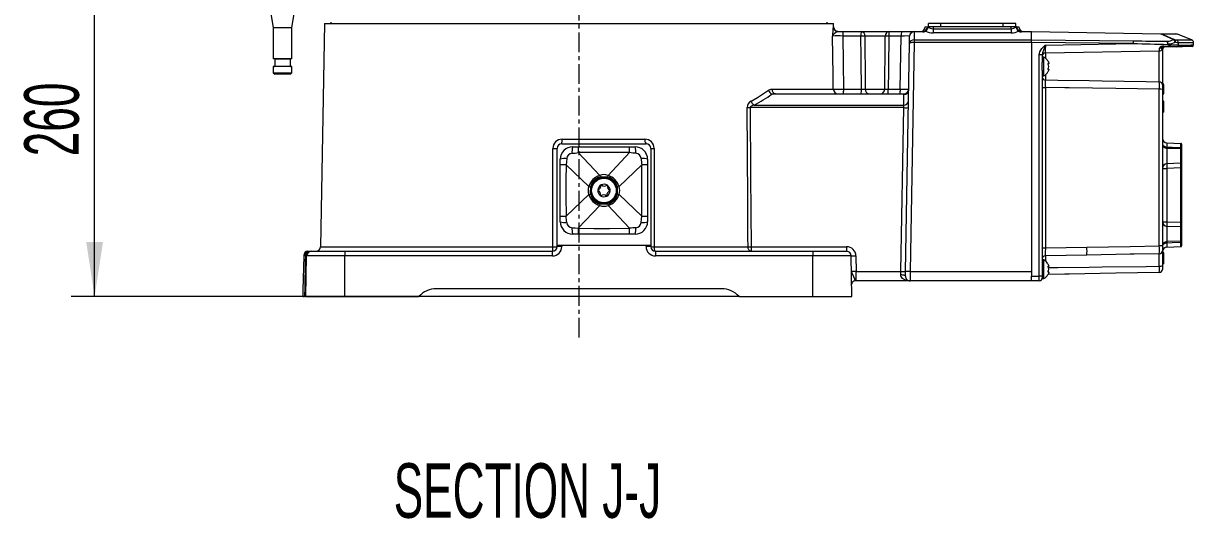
# Model space of a CAD drawing. Header units: millimetres. Extents: x 26 to 585, y 36 to 406.
# Drawn here: x 357.7 to 432.8, y 244.2 to 276 of the extents above; entities that cross this region are included whole.
import ezdxf

# ---------------------------------------------------------------- set-up
doc = ezdxf.new("R2010")
doc.units = ezdxf.units.MM
doc.linetypes.add('CENTERX2', pattern=[20.32, 12.7, -2.54, 2.54, -2.54])
doc.styles.add('SLDTEXTSTYLE0', font='TXT', dxfattribs={"width": 0.605})
doc.dimstyles.new('SLDDIMSTYLE0', dxfattribs={"dimtxt": 3.5, "dimasz": 3.5, "dimexe": 0, "dimexo": 0.0625, "dimgap": 0.875, "dimtad": 1, "dimtoh": 1, "dimlfac": 10, "dimrnd": 1e-09, "dimzin": 12, "dimdsep": 46, "dimtxsty": 'SLDTEXTSTYLE0', "dimsah": 1, "dimcen": 0.09, "dimadec": 0, "dimazin": 0, "dimtfac": 1, "dimtdec": 3, "dimtofl": 0, "dimtmove": 0, "dimatfit": 3, "dimfxl": 1, "dimfrac": 2, "dimtolj": 1, "dimtzin": 12, "dimarcsym": 0})

# ---------------------------------------------------------------- blocks, each defined once
blk = doc.blocks.new('*D117')
at = {"color": 7, "linetype": 'Continuous', "lineweight": 0, "transparency": 16777216}
for p, q in [((393.345, 284.446), (360.81, 284.446)), ((362.31, 258.446), (362.31, 284.446)), ((403.619, 258.446), (360.81, 258.446))]:
    blk.add_line(p, q, dxfattribs=at)
for points in [[(362.31, 284.446), (361.772, 280.946), (362.849, 280.946)], [(362.31, 258.446), (362.849, 261.946), (361.772, 261.946)]]:
    blk.add_solid(points, dxfattribs=at)
at = {"color": 7, "linetype": 'Continuous', "lineweight": 0, "transparency": 16777216, "insert": (357.798, 267.439), "char_height": 3.5, "attachment_point": 1, "rotation": 90, "style": 'SLDTEXTSTYLE0'}
blk.add_mtext('260', dxfattribs=at)

msp = doc.modelspace()

# ---------------------------------------------------------------- linework, layer by layer
at = {"color": 7, "linetype": 'CENTERX2', "lineweight": 0, "ltscale": 0.1}
msp.add_line((393.360162, 305.858485), (393.360162, 255.619368), dxfattribs=at)
at = {"color": 7, "linetype": 'Continuous', "lineweight": 15}
for p, q in [((373.510161, 277.196264), (373.760162, 275.696264)), ((374.960162, 275.696264), (375.210161, 277.196264)), ((373.760162, 275.696264), (373.760162, 273.696264)), ((373.760162, 275.696264), (374.534118, 275.696264)), ((374.534118, 275.696264), (374.960162, 275.696264)), ((374.960162, 273.696264), (374.960162, 275.696264)), ((377.046198, 275.946265), (376.796499, 261.641028)), ((377.046198, 275.946265), (409.674126, 275.946265)), ((377.460162, 276.046264), (377.460162, 275.946265)), ((409.260161, 275.946265), (409.260161, 276.046264)), ((409.677708, 275.741028), (409.674126, 275.946265)), ((409.959893, 275.446264), (410.303016, 275.446264)), ((410.303016, 275.446264), (411.470051, 275.446264)), ((411.470051, 275.446264), (413.253136, 275.446264)), ((413.253136, 275.446264), (414.049169, 275.446264)), ((414.049169, 275.446264), (414.854971, 275.446264)), ((414.855215, 275.418239), (414.846228, 274.90331)), ((414.854971, 275.446264), (414.855215, 275.446264)), ((414.855215, 275.446264), (414.855215, 275.418239)), ((414.855215, 275.446264), (415.395419, 275.446264)), ((415.395419, 275.418239), (414.855215, 275.418239)), ((415.395419, 275.446264), (415.395419, 275.418239)), ((415.560162, 275.746264), (415.717336, 275.746264)), ((416.060162, 275.746264), (415.717336, 275.746264)), ((415.760162, 275.746264), (415.760162, 275.946265)), ((416.560161, 275.946265), (415.760162, 275.946265)), ((416.060162, 275.746264), (416.060162, 275.617045)), ((421.060163, 275.746264), (416.060162, 275.746264)), ((416.060162, 275.617045), (416.060162, 275.359082)), ((416.060162, 275.617045), (421.060163, 275.617045)), ((421.060163, 275.359082), (416.060162, 275.359082)), ((416.560161, 275.961089), (416.560161, 275.946265)), ((416.560161, 275.746264), (416.560161, 275.946265)), ((420.560163, 275.946265), (416.560161, 275.946265)), ((420.560163, 275.961089), (420.560163, 275.946265)), ((420.560163, 275.746264), (420.560163, 275.946265)), ((421.360162, 275.946265), (420.560163, 275.946265)), ((421.060163, 275.617045), (421.060163, 275.746264)), ((421.402988, 275.746264), (421.060163, 275.746264)), ((421.060163, 275.617045), (421.060163, 275.359082)), ((421.360162, 275.746264), (421.360162, 275.946265)), ((421.402988, 275.746264), (421.560162, 275.746264)), ((421.724904, 275.418239), (421.724904, 275.446264)), ((421.724904, 275.446264), (422.360161, 275.446264)), ((422.360161, 275.418239), (421.724904, 275.418239)), ((422.360161, 275.446264), (430.636683, 275.301797)), ((422.360161, 275.418244), (422.360161, 275.446264)), ((430.636683, 275.273777), (422.360161, 275.418244)), ((422.360161, 274.903295), (422.360161, 275.418244)), ((422.360161, 274.903304), (422.360161, 275.418239)), ((411.438698, 275.151499), (410.271662, 275.151499)), ((412.99931, 275.151499), (411.6851, 275.151499)), ((414.017816, 275.151499), (413.221782, 275.151499)), ((413.958286, 271.741029), (414.017816, 275.151499)), ((414.291537, 260.056736), (414.54677, 274.679051)), ((414.54677, 274.679051), (414.555016, 275.151499)), ((414.847697, 274.73482), (414.591491, 260.056736)), ((414.847697, 274.903304), (414.847697, 274.73482)), ((414.847697, 274.903304), (422.360161, 274.903304)), ((422.360161, 274.73482), (414.847697, 274.73482)), ((422.360161, 274.903295), (428.904226, 274.837599)), ((422.360161, 274.734836), (422.360161, 274.903295)), ((428.904226, 274.66914), (422.360161, 274.734836)), ((422.360161, 274.734836), (422.360161, 259.751453)), ((422.360161, 274.73482), (422.360161, 260.056736)), ((423.256671, 274.570561), (428.904226, 274.66914)), ((431.44564, 274.925361), (430.671218, 275.266513)), ((431.111419, 274.649944), (431.099442, 274.649597)), ((431.215715, 274.517561), (431.113225, 274.612028)), ((431.127366, 274.631099), (431.244251, 274.555779)), ((432.635137, 274.89691), (431.730074, 275.262915)), ((431.789922, 274.562525), (431.790291, 274.711495)), ((432.760161, 274.579444), (432.760161, 274.711495)), ((422.863653, 259.760242), (422.863653, 273.941703)), ((423.060161, 273.938213), (423.060161, 273.443055)), ((430.563652, 274.189457), (423.256671, 274.061913)), ((430.563652, 272.217966), (430.563652, 274.189457)), ((430.760163, 274.249724), (430.760163, 272.020995)), ((431.215167, 274.454207), (430.847856, 274.447795)), ((430.848405, 274.511149), (431.215715, 274.517561)), ((430.931428, 274.449254), (430.931523, 274.449255)), ((374.960162, 273.696264), (373.760162, 273.696264)), ((373.760162, 273.196264), (373.760162, 272.796264)), ((374.960162, 273.196264), (373.760162, 273.196264)), ((373.860162, 273.676264), (373.860162, 273.216265)), ((374.860162, 273.216265), (374.860162, 273.676264)), ((374.960162, 272.796264), (374.960162, 273.196264)), ((423.160163, 273.796264), (423.060161, 273.796264)), ((423.060161, 273.196264), (423.060161, 273.443055)), ((423.060161, 272.96871), (423.060161, 273.196264)), ((423.160163, 273.196264), (423.160163, 273.796264)), ((423.160163, 272.596265), (423.160163, 273.196264)), ((423.423788, 273.363381), (423.448718, 273.363381)), ((373.760162, 272.796264), (373.860162, 272.696265)), ((373.760162, 272.796264), (374.534118, 272.796264)), ((374.505125, 272.696265), (373.860162, 272.696265)), ((374.860162, 272.696265), (374.505125, 272.696265)), ((374.534118, 272.796264), (374.960162, 272.796264)), ((374.860162, 272.696265), (374.960162, 272.796264)), ((423.060161, 272.96871), (423.060161, 259.756752)), ((423.060161, 272.596265), (423.160163, 272.596265)), ((423.419431, 273.021264), (423.448032, 273.02605)), ((423.448032, 273.029148), (423.425063, 273.029148)), ((405.730645, 271.741029), (409.66541, 271.741029)), ((410.325021, 271.741029), (411.461703, 271.741029)), ((411.713564, 271.741029), (412.959719, 271.741029)), ((413.186331, 271.741029), (413.958286, 271.741029)), ((423.256671, 271.845811), (423.256671, 261.570562)), ((430.563652, 261.695831), (430.563652, 271.734264)), ((430.860162, 272.061648), (430.760163, 272.061648)), ((430.860162, 272.046264), (430.760163, 272.046264)), ((430.760163, 272.020995), (430.760163, 271.730774)), ((430.760163, 271.730774), (430.760163, 261.692341)), ((430.860162, 271.446265), (430.860162, 272.046264)), ((414.194289, 271.417769), (405.730578, 271.417769)), ((405.957073, 271.446265), (414.195532, 271.446265)), ((414.182217, 270.726232), (414.194289, 271.417769)), ((430.860162, 271.446265), (430.760163, 271.446265)), ((430.860162, 271.430879), (430.760163, 271.430879)), ((430.860162, 270.984726), (430.760163, 270.984726)), ((430.860162, 270.261649), (430.860162, 270.984726)), ((414.174886, 270.558218), (404.335818, 270.558218)), ((404.597421, 270.726232), (414.182217, 270.726232)), ((413.991582, 260.056736), (414.174886, 270.558218)), ((430.860162, 270.261649), (430.760163, 270.261649)), ((391.960162, 261.739612), (391.960162, 267.944848)), ((392.260162, 268.244848), (397.660162, 268.244848)), ((392.279868, 268.539612), (397.583127, 268.539612)), ((392.960162, 268.046264), (393.318666, 268.046264)), ((393.318666, 268.046264), (396.601658, 268.046264)), ((396.601658, 268.046264), (396.960162, 268.046264)), ((397.960162, 267.944848), (397.960162, 261.739612)), ((431.049693, 268.296154), (431.941906, 268.264997)), ((431.049693, 267.946154), (431.049693, 266.966375)), ((431.941906, 267.914997), (431.049693, 267.946154)), ((431.941906, 266.997532), (431.941906, 267.914997)), ((431.990161, 268.215028), (431.990161, 267.968407)), ((431.990161, 267.968407), (431.990161, 267.865028)), ((431.990161, 267.865028), (431.990161, 267.047501)), ((392.160162, 266.88776), (392.160162, 267.246264)), ((393.315572, 267.67233), (393.315573, 267.67233)), ((393.315573, 267.67233), (394.69838, 266.217453)), ((396.60475, 267.67233), (395.221943, 266.217453)), ((397.760162, 267.246264), (397.760162, 266.88776)), ((392.160162, 263.604768), (392.160162, 266.88776)), ((392.534097, 266.890852), (393.988973, 265.508045)), ((397.386227, 266.890852), (395.931351, 265.508045)), ((397.760162, 266.88776), (397.760162, 263.604768)), ((430.760163, 266.666558), (431.049693, 266.666558)), ((431.941906, 266.997532), (431.049693, 266.966375)), ((431.941906, 266.697715), (431.049693, 266.666558)), ((431.049693, 266.666558), (431.049693, 263.245971)), ((431.990161, 266.697715), (431.941906, 266.697715)), ((431.941906, 263.214814), (431.941906, 266.697715)), ((431.990161, 267.047501), (431.990161, 266.697715)), ((431.990161, 266.697715), (431.990161, 263.214814)), ((392.534097, 263.601676), (393.988973, 264.984483)), ((397.386227, 263.601676), (395.931351, 264.984483)), ((393.315573, 262.820199), (394.69838, 264.275075)), ((396.60475, 262.820199), (395.221943, 264.275075)), ((392.160162, 263.246264), (392.160162, 263.604768)), ((392.534096, 263.601675), (392.534097, 263.601676)), ((397.386228, 263.601675), (397.386227, 263.601676)), ((397.760162, 263.604768), (397.760162, 263.246264)), ((393.315572, 262.820198), (393.315573, 262.820199)), ((430.760163, 263.245971), (431.049693, 263.245971)), ((431.049693, 263.245971), (431.941906, 263.214814)), ((431.049693, 262.946154), (431.049693, 261.966375)), ((431.941906, 262.914997), (431.049693, 262.946154)), ((431.990161, 263.214814), (431.941906, 263.214814)), ((431.941906, 261.997532), (431.941906, 262.914997)), ((431.990161, 263.214814), (431.990161, 262.865027)), ((431.990161, 262.865027), (431.990161, 262.047501)), ((393.318666, 262.446264), (392.960162, 262.446264)), ((396.601658, 262.446264), (393.318666, 262.446264)), ((396.960162, 262.446264), (396.601658, 262.446264)), ((431.941906, 261.997532), (431.049693, 261.966375)), ((431.990161, 262.047501), (431.990161, 261.944122)), ((431.990161, 261.944122), (431.990161, 261.697501)), ((375.821401, 261.052728), (375.821298, 261.048455)), ((375.858416, 258.446264), (375.903891, 261.0515)), ((378.360161, 261.0515), (375.903891, 261.0515)), ((375.941406, 261.346264), (376.203845, 261.346264)), ((376.203845, 261.346264), (378.360161, 261.346264)), ((378.360161, 261.346264), (378.360161, 261.0515)), ((378.360161, 261.346264), (391.660162, 261.346264)), ((378.360161, 258.446264), (378.360161, 261.0515)), ((391.660162, 261.0515), (378.360161, 261.0515)), ((391.660162, 261.0515), (391.660162, 261.346264)), ((391.960162, 261.646264), (391.960162, 261.739612)), ((391.960162, 261.739612), (392.260162, 261.739612)), ((392.260162, 261.739612), (392.260162, 261.6515)), ((392.260162, 261.739612), (397.660162, 261.739612)), ((397.660162, 261.6515), (397.660162, 261.739612)), ((397.660162, 261.739612), (397.960162, 261.739612)), ((397.960162, 261.739612), (397.960162, 261.646264)), ((398.173005, 261.641028), (404.1977, 261.641028)), ((398.260162, 261.346264), (398.260162, 261.0515)), ((398.260162, 261.346264), (408.360162, 261.346264)), ((408.360162, 261.0515), (398.260162, 261.0515)), ((404.39396, 261.641028), (404.39396, 261.346264)), ((404.39396, 261.641028), (410.516478, 261.641028)), ((408.360162, 261.346264), (408.360162, 261.0515)), ((408.360162, 261.346264), (410.516478, 261.346264)), ((408.360162, 258.446264), (408.360162, 261.0515)), ((410.816432, 261.0515), (408.360162, 261.0515)), ((410.516478, 261.641028), (410.516478, 261.346264)), ((410.861908, 258.446264), (410.816432, 261.0515)), ((411.116387, 261.0515), (411.133751, 260.056736)), ((423.256671, 261.570562), (425.923011, 261.617103)), ((425.923011, 261.108454), (423.256671, 261.061913)), ((430.563652, 260.39124), (430.563652, 261.187944)), ((430.760163, 261.692341), (430.760163, 261.387609)), ((430.760163, 261.387609), (430.760163, 260.430496)), ((430.860162, 261.261649), (430.760163, 261.261649)), ((430.860162, 261.242772), (430.760163, 261.246264)), ((430.860162, 261.256161), (430.860162, 261.258155)), ((430.860162, 260.649756), (430.860162, 261.242772)), ((431.049693, 261.616375), (431.941906, 261.647532)), ((375.738743, 261.047154), (375.738752, 261.047489)), ((423.160163, 260.796264), (423.060161, 260.796264)), ((423.160163, 260.196264), (423.160163, 260.796264)), ((423.423788, 260.363381), (423.448718, 260.363381)), ((430.860162, 260.649756), (430.760163, 260.646264)), ((430.860162, 260.642069), (430.760163, 260.638572)), ((430.860162, 260.542064), (430.760163, 260.538572)), ((430.860162, 260.538572), (430.760163, 260.538572)), ((430.760163, 260.430496), (430.760163, 260.189426)), ((430.860162, 260.642069), (430.860162, 260.643943)), ((430.860162, 260.542064), (430.860162, 260.619658)), ((430.860162, 260.538572), (430.860162, 260.542064)), ((411.133751, 259.446264), (411.133751, 260.056736)), ((411.133751, 260.056736), (413.991582, 260.056736)), ((414.591491, 260.056736), (422.360161, 260.056736)), ((422.360161, 259.751453), (422.863653, 259.760242)), ((422.360161, 259.446264), (422.360161, 259.751453)), ((423.060161, 259.756752), (423.060161, 259.655022)), ((423.060161, 259.596264), (423.060161, 259.655022)), ((423.060161, 259.596264), (423.160163, 259.596264)), ((423.160163, 259.596264), (423.160163, 260.196264)), ((423.419431, 260.021264), (423.448032, 260.02605)), ((423.448032, 260.029148), (423.425063, 260.029148)), ((402.501099, 258.946264), (384.219225, 258.946264)), ((411.133751, 259.446264), (411.047974, 259.446264)), ((414.586163, 259.446264), (411.133751, 259.446264)), ((422.360161, 259.446264), (414.586163, 259.446264)), ((422.863653, 259.455053), (422.360161, 259.446264)), ((375.670636, 258.446264), (375.764517, 258.446264)), ((375.858416, 258.446264), (375.764517, 258.446264)), ((375.858416, 258.446264), (378.360161, 258.446264)), ((378.360161, 258.446264), (383.101191, 258.446264)), ((403.619133, 258.446264), (408.360162, 258.446264)), ((408.360162, 258.446264), (410.861908, 258.446264))]:
    msp.add_line(p, q, dxfattribs=at)
at = {"color": 8, "linetype": 'Continuous', "lineweight": 15}
for p, q in [((409.660259, 275.741028), (409.677708, 275.741028)), ((431.666478, 274.89691), (432.635137, 274.89691)), ((432.760161, 274.711495), (431.790289, 274.711495)), ((423.256671, 274.061913), (423.256671, 273.731635)), ((374.505125, 273.676264), (373.860162, 273.676264)), ((373.860162, 273.216265), (374.860162, 273.216265)), ((374.860162, 273.676264), (374.505125, 273.676264)), ((423.256671, 272.660893), (423.256671, 272.334669)), ((376.796499, 261.641028), (391.6904, 261.641028)), ((423.256671, 261.061913), (423.256671, 260.731635)), ((430.563652, 261.187944), (428.943008, 261.160495))]:
    msp.add_line(p, q, dxfattribs=at)
at = {"color": 7, "linetype": 'Continuous', "lineweight": 15, "flags": 128}
for points in [[(409.959893, 275.446264), (409.905143, 275.425006), (409.82388, 275.367775), (409.728786, 275.29368), (409.652214, 275.221781), (409.626934, 275.187183), (409.611982, 275.152039), (409.611845, 275.151499)], [(409.959893, 275.446264), (409.902069, 275.451902), (409.858252, 275.464047)], [(430.636683, 275.301797), (430.692983, 275.295342), (430.741996, 275.279973)], [(430.636683, 275.301797), (431.0669, 275.294287), (431.375003, 275.288909), (431.56116, 275.285661), (431.623268, 275.284576)], [(409.66541, 271.741029), (409.651218, 272.645909), (409.611845, 275.151499)], [(410.271662, 275.151499), (410.298192, 273.457431), (410.325021, 271.741029)], [(411.461703, 271.741029), (411.449055, 273.598229), (411.447819, 273.782195), (411.438698, 275.151499)], [(411.6851, 275.151499), (411.687595, 274.846367), (411.707567, 272.446781), (411.713564, 271.741029)], [(412.959719, 271.741029), (412.963308, 272.046162), (412.991211, 274.445748), (412.999141, 275.136721), (412.99931, 275.151499)], [(413.221782, 275.151499), (413.201144, 273.15466), (413.199216, 272.969725), (413.186331, 271.741029)], [(422.863653, 273.941703), (422.902915, 274.141661), (423.028704, 274.348991), (423.255715, 274.569734), (423.256671, 274.570561)], [(423.256671, 274.570561), (423.256195, 274.569189), (423.227474, 274.486452), (423.198897, 274.405474), (423.142686, 274.252425), (423.079792, 274.068711), (423.060161, 273.938213)], [(430.671218, 275.266513), (430.655426, 275.271625), (430.636683, 275.273777)], [(430.741996, 275.279973), (431.049257, 275.144703), (431.516364, 274.938827)], [(431.244251, 274.555779), (431.244054, 274.536116), (431.242669, 274.517157), (431.240144, 274.499639), (431.236577, 274.484246), (431.23211, 274.471577), (431.226912, 274.462126), (431.221193, 274.456259), (431.215167, 274.454207)], [(431.516364, 274.938827), (431.610778, 274.908961), (431.666478, 274.89691)], [(431.790289, 274.711495), (431.716046, 274.724648), (431.590155, 274.755403)], [(430.760163, 274.249724), (430.747932, 274.318009), (430.747485, 274.319355)], [(431.692636, 274.462541), (431.678525, 274.462294), (431.583983, 274.460644), (431.4235, 274.457843), (431.215167, 274.454207)], [(432.661906, 274.479459), (432.623076, 274.478782), (432.506612, 274.476748), (432.312608, 274.473363), (432.041213, 274.468625), (431.692636, 274.462541)], [(423.419431, 273.546264), (423.459229, 273.467591), (423.474368, 273.417872), (423.474801, 273.382174), (423.461488, 273.365422), (423.435432, 273.365589), (423.419431, 273.371264)], [(423.256671, 272.334669), (424.05996, 272.32152), (426.059559, 272.28914), (426.90883, 272.275535), (429.717705, 272.231152), (430.563652, 272.217966)], [(423.459229, 273.027923), (423.474368, 273.011836), (423.474801, 272.977109), (423.461488, 272.930739), (423.435432, 272.874328), (423.419431, 272.846265)], [(404.395592, 270.978255), (404.795488, 271.211477), (405.508236, 271.669793)], [(405.508236, 271.669793), (405.66723, 271.735517), (405.730645, 271.741029)], [(430.563652, 271.734264), (427.767387, 271.77596), (424.774635, 271.821924), (424.500123, 271.826214), (423.256671, 271.845811)], [(405.957073, 271.446265), (405.892497, 271.444059), (405.730578, 271.417769)], [(414.194289, 271.417769), (414.194973, 271.433427), (414.195391, 271.443028), (414.195532, 271.446265)], [(404.1977, 261.641028), (404.193746, 262.240925), (404.177915, 264.64051), (404.138774, 270.558218)], [(404.597421, 270.726232), (404.506262, 270.700996), (404.401268, 270.6518), (404.353337, 270.608288), (404.339784, 270.58282), (404.335818, 270.558218)], [(404.335818, 270.558218), (404.364561, 266.15583), (404.39396, 261.641028)], [(414.174886, 270.558218), (414.176638, 270.598383), (414.178313, 270.636763), (414.179842, 270.671786), (414.181161, 270.702022), (414.182217, 270.726232)], [(391.6904, 261.641028), (391.690418, 262.240936), (391.690494, 264.640567), (391.690598, 267.939612)], [(398.172433, 267.939612), (398.172488, 267.339712), (398.172706, 264.94011), (398.173005, 261.641028)], [(431.049693, 268.296154), (431.04969, 268.277286), (431.049693, 268.205208), (431.049687, 268.033787)], [(431.049687, 268.033787), (431.359747, 268.02331), (431.377035, 268.022726), (431.799388, 268.008435), (431.941909, 268.003608)], [(431.941909, 268.003608), (431.941909, 268.056267), (431.941906, 268.14253), (431.941906, 268.207702), (431.941906, 268.259028), (431.941906, 268.264997)], [(392.576104, 267.291933), (392.560297, 267.091498), (392.534098, 266.890858), (392.534097, 266.890853)], [(396.60475, 267.67233), (396.604745, 267.67233), (395.604775, 267.679501), (394.604767, 267.680601), (393.315578, 267.67233), (393.315572, 267.67233)], [(397.00583, 267.630322), (396.805396, 267.64613), (396.604756, 267.672328), (396.60475, 267.67233)], [(392.534096, 266.890853), (392.534096, 266.890848), (392.526924, 265.890877), (392.525825, 264.89087), (392.534096, 263.601681), (392.534096, 263.601675)], [(397.386228, 263.601675), (397.386228, 263.601681), (397.393399, 264.601651), (397.394499, 265.601659), (397.386228, 266.890848), (397.386228, 266.890854)], [(394.698602, 266.217048), (394.698489, 266.217317), (394.69838, 266.217453)], [(394.698602, 266.217048), (394.718471, 266.124965), (394.721837, 266.109368)], [(395.198487, 266.109368), (394.812384, 266.12457), (394.721837, 266.109368)], [(395.198487, 266.109368), (395.201852, 266.124965), (395.221721, 266.217048)], [(395.221943, 266.217453), (395.221776, 266.217212), (395.221721, 266.217048)], [(393.988973, 265.508045), (393.989214, 265.507878), (393.989378, 265.507823)], [(393.989378, 264.984705), (393.989109, 264.984591), (393.988973, 264.984483)], [(393.989378, 265.507823), (394.081461, 265.487955), (394.097057, 265.484589)], [(393.989378, 264.984705), (394.081461, 265.004574), (394.097057, 265.007939)], [(394.097057, 265.484589), (394.081856, 265.098487), (394.097057, 265.007939)], [(395.823266, 265.484589), (395.838862, 265.487955), (395.930945, 265.507823)], [(395.823266, 265.007939), (395.838467, 265.394042), (395.823266, 265.484589)], [(395.823266, 265.007939), (395.838862, 265.004574), (395.930945, 264.984705)], [(395.930945, 265.507823), (395.931214, 265.507937), (395.931351, 265.508045)], [(395.931351, 264.984483), (395.931109, 264.98465), (395.930945, 264.984705)], [(394.69838, 264.275075), (394.698548, 264.275317), (394.698602, 264.275481)], [(394.698602, 264.275481), (394.718471, 264.367564), (394.721837, 264.38316)], [(394.721837, 264.38316), (395.107939, 264.367959), (395.198487, 264.38316)], [(395.198487, 264.38316), (395.201852, 264.367564), (395.221721, 264.275481)], [(395.221721, 264.275481), (395.221834, 264.275212), (395.221943, 264.275075)], [(397.344219, 263.200596), (397.360027, 263.40103), (397.386226, 263.60167), (397.386227, 263.601676)], [(392.914493, 262.862206), (393.114928, 262.846399), (393.315568, 262.8202), (393.315573, 262.820199)], [(393.315572, 262.820198), (393.315578, 262.820198), (394.315549, 262.813027), (395.315556, 262.811927), (396.604745, 262.820198), (396.604751, 262.820198)], [(431.941909, 261.908921), (431.390578, 261.890261), (431.377035, 261.889803), (431.049687, 261.878741)], [(431.049687, 261.878741), (431.049693, 261.773486), (431.049693, 261.689471), (431.04969, 261.642261), (431.049693, 261.621664), (431.049693, 261.616375)], [(431.941906, 261.647532), (431.941909, 261.661899), (431.941906, 261.738995), (431.941909, 261.875491), (431.941909, 261.908921)], [(375.738752, 261.047489), (375.740474, 261.113272), (375.741084, 261.136569)], [(375.821298, 261.048455), (375.812574, 260.64867), (375.777681, 259.049522), (375.764517, 258.446264)], [(375.840144, 261.137521), (375.827856, 261.097039), (375.821401, 261.052728)], [(375.941016, 261.301473), (375.870348, 261.201468), (375.840144, 261.137521)], [(375.840144, 261.137521), (375.856794, 261.136393), (375.872087, 261.136454), (375.88584, 261.137705), (375.897892, 261.140129), (375.908099, 261.1437), (375.916342, 261.148374), (375.922523, 261.154096), (375.926569, 261.160798)], [(375.941406, 261.346264), (375.941363, 261.341173), (375.94123, 261.326072), (375.941016, 261.301473)], [(398.173005, 261.641028), (398.174936, 261.583251), (398.180071, 261.527841), (398.188215, 261.476882), (398.199063, 261.432289), (398.212208, 261.395738), (398.227155, 261.368602), (398.243342, 261.351902), (398.260162, 261.346264)], [(404.39396, 261.346264), (404.356085, 261.351902), (404.319635, 261.368602), (404.285978, 261.395738), (404.256379, 261.432289), (404.231951, 261.476882), (404.213611, 261.527841), (404.202049, 261.583251), (404.1977, 261.641028)], [(425.923011, 261.617103), (428.69795, 261.664708), (430.563652, 261.695831)], [(428.943008, 261.160495), (428.69795, 261.156344), (425.923011, 261.108454)], [(430.860162, 261.258155), (430.830163, 261.259203), (430.800161, 261.260251), (430.760163, 261.261649)], [(375.670636, 258.446264), (375.681099, 258.84581), (375.738743, 261.047154)], [(423.419431, 260.546264), (423.459229, 260.46759), (423.474368, 260.417872), (423.474801, 260.382175), (423.461488, 260.365422), (423.435432, 260.365589), (423.419431, 260.371264)], [(430.860162, 260.634372), (430.830163, 260.633325), (430.800161, 260.632277), (430.760163, 260.63088)], [(410.833797, 260.056736), (410.833815, 260.055787), (410.836264, 260.028568), (410.854557, 259.966255), (410.892756, 259.888742), (410.967879, 259.735422), (411.016464, 259.580757), (411.037946, 259.481141), (411.047974, 259.446264)], [(413.986254, 259.853245), (413.987994, 259.919704), (413.989778, 259.987834), (413.991582, 260.056736)], [(413.986254, 259.853245), (414.044979, 259.850459), (414.101432, 259.844045), (414.153427, 259.834251), (414.198951, 259.821458), (414.236245, 259.80616), (414.263861, 259.788948), (414.280733, 259.77049), (414.286208, 259.7515)], [(414.586163, 259.446264), (414.584957, 259.446265), (414.29612, 259.496105), (414.106905, 259.605606), (414.013113, 259.727731), (414.000857, 259.758282), (413.986254, 259.853245)], [(414.286208, 259.7515), (414.28629, 259.756159), (414.286531, 259.769992), (414.286925, 259.792569), (414.28746, 259.823189), (414.288118, 259.860901), (414.28888, 259.904533), (414.289722, 259.95273), (414.290616, 260.003995), (414.291537, 260.056736)], [(414.591491, 260.056736), (414.59057, 259.951255), (414.589675, 259.848725), (414.588834, 259.75233), (414.588073, 259.665066), (414.587414, 259.589643), (414.586879, 259.528403), (414.586486, 259.483249), (414.586244, 259.455583), (414.586163, 259.446264)], [(423.459229, 260.027923), (423.474368, 260.011836), (423.474801, 259.977109), (423.461488, 259.930739), (423.435432, 259.874327), (423.419431, 259.846264)], [(430.563652, 259.989457), (427.767384, 259.940648), (424.774626, 259.888409), (424.499512, 259.883607), (423.430079, 259.86494)]]:
    msp.add_lwpolyline(points, dxfattribs=at)
at = {"color": 8, "linetype": 'Continuous', "lineweight": 15, "flags": 128}
for points in [[(431.730512, 275.262738), (431.720582, 275.262911), (431.641155, 275.264295), (431.482199, 275.267067), (431.173643, 275.272446), (430.741996, 275.279973)], [(431.789923, 274.562525), (432.138845, 274.568609), (432.410514, 274.573346), (432.604712, 274.576733), (432.721293, 274.578766), (432.760161, 274.579444), (432.760161, 274.579444)], [(423.456821, 260.303603), (424.05996, 260.310779), (426.059562, 260.334952), (426.90821, 260.34537), (429.71707, 260.380479), (430.563652, 260.39124)]]:
    msp.add_lwpolyline(points, dxfattribs=at)
at = {"color": 7, "linetype": 'Continuous', "lineweight": 15}
for radius in [0.845, 0.815, 0.806213, 0.79]:
    msp.add_circle((394.960162, 265.246264), radius, dxfattribs=at)
for centre, radius, start, end in [((414.290574, 275.06402), 4.679547, 171.68161128, 178.92885482), ((409.977663, 275.746264), 0.3, 181, 270), ((410.996095, 275.223493), 0.728001, 162.18142268, 185.67534637), ((412.16313, 275.223493), 0.728001, 162.18142268, 185.67534637), ((411.420401, 275.184213), 0.266713, 352.95461213, 79.27158425), ((413.27771, 275.168433), 0.278915, 95.05471316, 183.48073157), ((413.94614, 275.223501), 0.727927, 162.18021958, 185.67654947), ((414.742248, 275.223493), 0.728001, 162.18142268, 185.67534637), ((414.854971, 275.146264), 0.3, 90, 179), ((415.462209, 275.421657), 0.607736, 177.67950087, 180.32208262), ((415.260162, 275.746264), 0.3, 270, 0), ((415.416616, 275.712986), 0.267563, 265.45614217, 293.47500317), ((415.417791, 275.803533), 0.385943, 266.67694231, 294.9989636), ((415.14703, 275.936569), 0.60122, 308.7319468, 341.54678024), ((415.523828, 275.342872), 0.124697, 62.76693751, 90.28872898), ((415.417398, 275.70809), 0.302358, 302.73312421, 7.25322321), ((415.788906, 275.966264), 0.02, 195, 270), ((421.331418, 275.966264), 0.02, 270, 345), ((421.711505, 275.712091), 0.310404, 173.67932675, 236.3338464), ((421.946406, 275.917837), 0.56986, 197.52234892, 232.19851151), ((421.596495, 275.342872), 0.124697, 89.71127102, 117.23306248), ((421.710869, 275.847081), 0.429071, 246.44968151, 271.87441258), ((421.860162, 275.746264), 0.3, 180, 270), ((421.707389, 275.735073), 0.28934, 247.59847592, 273.47037874), ((430.041278, 275.287787), 0.59557, 358.65206111, 1.34793889), ((409.941754, 256.20017), 18.954201, 89.00268377, 90.99731623), ((411.561899, 262.368457), 12.783636, 89.44780778, 90.55219222), ((413.110546, 264.849925), 10.302175, 89.38134407, 90.61865593), ((422.736493, 274.681344), 7.893387, 178.38859755, 179.61141847), ((422.086749, 274.75337), 6.817998, 359.29214979, 0.70785021), ((430.721699, 275.193883), 0.08845, 76.73414925, 124.80129709), ((431.054023, 275.585486), 0.767548, 272.85408997, 300.67840017), ((429.196657, 274.653469), 1.902788, 359.88339598, 4.98737278), ((430.244625, 274.637113), 0.866889, 0.84812156, 12.10419224), ((431.166944, 274.65305), 0.06759, 182.92819438, 217.36684711), ((431.088119, 275.895073), 1.245346, 271.07206679, 293.77397267), ((431.13645, 274.654955), 0.025527, 191.32071782, 249.15565426), ((430.462533, 275.109309), 0.818956, 322.61171829, 324.27277711), ((430.908307, 274.776849), 0.402157, 319.85358233, 326.65292919), ((432.348155, 207.333119), 67.231724, 90.47573879, 90.94080426), ((431.496178, 274.852389), 0.088764, 76.85533773, 124.70538077), ((431.33149, 274.681881), 0.268911, 15.86711306, 64.88152604), ((431.427255, 274.796424), 0.167985, 345.86567095, 57.96360121), ((431.618031, 274.984622), 0.3, 67.96012922, 89), ((431.590304, 274.712), 0.199986, 359.85528056, 67.6106708), ((431.690423, 274.562017), 0.099501, 271.27417247, 0.29244182), ((432.560162, 274.711495), 0.2, 0, 67.98359743), ((432.660162, 274.579444), 0.1, 271, 0), ((422.912201, 271.141116), 2.801007, 86.97201765, 90.99312164), ((423.260162, 273.861943), 0.2, 91, 180), ((430.560162, 274.389426), 0.2, 271, 339.49066324), ((430.85795, 274.136373), 0.374897, 91.45903334, 141.3605844), ((431.164365, 272.73503), 1.741764, 100.46981154, 110.12345118), ((430.602875, 274.154276), 0.219461, 48.78123506, 99.90558637), ((430.934808, 274.249282), 0.2, 91, 159.49066324), ((430.960162, 274.249725), 0.2, 91, 180), ((430.102553, 274.485925), 0.746278, 357.07125789, 1.9369122), ((430.469864, 274.492337), 0.746278, 357.07125788, 1.9369122), ((373.840162, 273.676264), 0.02, 0, 90), ((373.840162, 273.216264), 0.02, 270, 0), ((374.880162, 273.676264), 0.02, 90, 180), ((374.880162, 273.216264), 0.02, 180, 270), ((422.820264, 273.184325), 0.7, 30.39715205, 60.95025276), ((423.188852, 273.196264), 0.289467, 322.80292568, 37.19707432), ((423.259676, 272.534162), 0.199515, 180.13191768, 269.13723081), ((422.820264, 273.208203), 0.7, 299.04974724, 329.17324325), ((443.803057, 272.09024), 20.54784, 179.31841602, 180.68158398), ((405.895758, 271.787585), 0.405029, 196.9073952, 245.93180116), ((405.998809, 271.712674), 0.269659, 173.96420332, 261.09638758), ((409.964596, 271.745483), 0.299219, 180.85285157, 269.85927068), ((409.995215, 293.478911), 21.740383, 269.13078033, 270.86921967), ((409.600588, 271.669036), 0.728001, 342.18142268, 5.67534637), ((410.737271, 271.669036), 0.728001, 342.18142268, 5.67534637), ((411.587634, 284.078014), 12.337627, 269.41517045, 270.58482955), ((411.979857, 271.710377), 0.268051, 173.43369657, 260.16480629), ((412.679581, 271.725932), 0.280544, 274.53293052, 3.08484397), ((413.073025, 282.040656), 10.30025, 269.36971456, 270.63028544), ((412.461899, 271.669036), 0.728001, 342.18142268, 5.67534637), ((413.233853, 271.669036), 0.728001, 342.18142268, 5.67534637), ((414.215234, 271.697352), 0.280367, 265.71555375, 354.3587679), ((414.195532, 271.746264), 0.3, 270, 359), ((423.208123, 274.646488), 2.801098, 266.97206768, 270.99310245), ((404.735003, 271.976115), 25.829782, 359.46351667, 0.53648333), ((430.561711, 272.019518), 0.198457, 0.42632637, 89.43958046), ((430.612201, 268.933587), 2.801098, 86.97206768, 90.99310245), ((404.623291, 270.550506), 0.484578, 118.02724424, 179.08809105), ((404.801534, 271.096521), 0.422819, 196.24279563, 241.135214), ((414.203163, 271.005815), 0.280366, 265.71548896, 354.35866584), ((404.237296, 284.081247), 13.523388, 269.58258066, 270.41741934), ((414.324863, 274.856375), 4.300773, 268.00156783, 271.99843217), ((431.060162, 268.595971), 0.3, 180, 268), ((392.285341, 267.944871), 0.594766, 90.52720043, 180.5066245), ((391.753542, 271.641004), 3.701926, 269.02576099, 273.19958231), ((392.260162, 267.944848), 0.3, 90, 180), ((392.960163, 267.246263), 0.800001, 90.00008027, 179.99992974), ((391.15011, 268.467101), 1.132083, 348.67799553, 3.67235509), ((394.00035, 267.721579), 1.089684, 162.66469296, 184.8039377), ((406.428596, 267.750854), 13.113258, 178.70915166, 180.3430942), ((383.492875, 267.750864), 13.112111, 359.65682848, 1.29091406), ((395.91997, 267.721577), 1.089688, 355.19614339, 17.33531468), ((396.960161, 267.246264), 0.800001, 0.00002966, 89.99997034), ((397.926548, 268.471914), 0.35003, 168.84836748, 220.44414627), ((397.577561, 267.944744), 0.594894, 359.50576372, 89.46389702), ((397.660162, 267.944848), 0.3, 0, 90), ((398.129186, 270.492009), 2.552763, 266.20353988, 270.97071527), ((431.060162, 268.245971), 0.3, 180, 268), ((431.019628, 268.296391), 0.264318, 190.99686181, 276.52988539), ((431.943341, 267.990031), 0.894724, 177.19688251, 182.81091158), ((423.543947, 267.959585), 8.398077, 359.69579953, 0.30034642), ((431.940162, 268.215027), 0.05, 0, 88), ((431.940162, 267.865027), 0.05, 0, 88), ((431.946979, 267.959886), 0.044015, 11.16234826, 96.61538525), ((392.484847, 266.20608), 1.08968, 85.19603789, 107.33533547), ((392.943065, 267.26336), 0.368072, 94.45214253, 175.54779439), ((392.837814, 270.298147), 2.668927, 271.64636312, 280.31199379), ((396.97726, 267.263362), 0.36807, 4.4519518, 85.5480482), ((397.435477, 266.206081), 1.08968, 72.664661, 94.80397121), ((400.254688, 267.394024), 2.912259, 182.00895557, 189.9493107), ((392.455561, 253.779071), 13.112017, 89.6568236, 91.29091965), ((397.464763, 253.779078), 13.11201, 88.70907999, 90.34317652), ((431.060162, 266.666558), 0.3, 92, 180), ((433.200215, 266.816466), 2.155741, 176.0124751, 183.9875249), ((431.940162, 267.047501), 0.05, 272, 0), ((395.028896, 265.17753), 1.090729, 107.62699558, 162.37303076), ((394.908373, 265.298052), 0.832484, 102.94832224, 167.05162224), ((394.960162, 265.246264), 0.4, 116.57060114, 176.57060114), ((394.496312, 265.552459), 0.275799, 286.60493209, 6.53621633), ((394.960162, 265.484533), 0.778268, 70.34450738, 109.65549262), ((394.790187, 265.586131), 0.019999, 116.56910597, 186.53780781), ((394.960162, 265.246264), 0.4, 56.57060114, 116.57060114), ((394.790188, 265.586131), 0.019999, 46.60371825, 116.57180513), ((394.993409, 265.801068), 0.275799, 226.6050611, 306.53620944), ((395.169507, 265.563399), 0.02, 56.56954932, 126.53569264), ((395.169508, 265.563399), 0.019999, 346.60452487, 56.57174489), ((394.960162, 265.246264), 0.4, 356.57060114, 56.57060114), ((395.45726, 265.494874), 0.2758, 166.60505658, 246.53609169), ((395.011949, 265.298051), 0.832485, 12.94843636, 77.05161489), ((394.891428, 265.177531), 1.090729, 17.62695836, 72.3730266), ((394.803797, 265.246264), 0.855844, 162.18918509, 197.81081491), ((395.028893, 265.314996), 1.090726, 197.62690077, 252.37310299), ((394.908373, 265.194476), 0.832483, 192.94832138, 257.05169997), ((394.960162, 265.246264), 0.4, 176.57060114, 236.57060114), ((394.58084, 265.268994), 0.019998, 176.56795837, 246.53988348), ((394.580843, 265.268995), 0.020001, 106.60643149, 176.57054574), ((394.463063, 264.997655), 0.2758, 346.60515076, 66.53602445), ((394.750816, 264.929129), 0.02, 166.60482265, 236.57076223), ((394.750816, 264.929129), 0.02, 236.57070873, 306.5364066), ((394.960162, 265.246264), 0.4, 236.57060114, 296.57060114), ((394.926914, 264.69146), 0.275799, 46.60499041, 126.53615806), ((395.130136, 264.906399), 0.020001, 226.60681268, 296.56884686), ((394.960162, 265.246264), 0.4, 296.57060114, 356.57060114), ((395.130135, 264.906398), 0.02, 296.57178212, 6.53554084), ((395.424012, 264.940069), 0.275799, 106.60498515, 186.53622965), ((395.01195, 265.194476), 0.832484, 282.94834303, 347.05163988), ((394.891429, 265.314997), 1.090728, 287.62693838, 342.37304657), ((395.33948, 265.223534), 0.020001, 286.60669511, 356.56760444), ((395.339482, 265.223534), 0.019999, 356.56830538, 66.53798487), ((395.086929, 265.246264), 0.884069, 342.77591588, 17.22408412), ((394.960162, 265.098164), 0.863715, 252.35686308, 287.64313692), ((392.455594, 276.717502), 13.116062, 268.70933235, 270.3429244), ((389.366124, 263.067138), 3.212753, 2.38075034, 9.57741492), ((397.464729, 276.71748), 13.11604, 269.65707453, 271.29066896), ((392.484848, 264.286453), 1.089685, 252.66466509, 274.80386014), ((392.960162, 263.246264), 0.8, 179.99998928, 270.00000071), ((392.943067, 263.229169), 0.368074, 184.45233095, 265.54766905), ((394.000346, 262.77095), 1.089681, 175.19606022, 197.33533139), ((406.428475, 262.741674), 13.113137, 179.65689952, 181.29085556), ((383.492997, 262.741663), 13.111989, 358.70907872, 0.34317779), ((397.122446, 259.813033), 3.051402, 92.19020397, 99.76794599), ((396.960162, 263.246264), 0.8, 269.9999866, 0.0000134), ((395.919973, 262.770951), 1.089685, 342.66466097, 4.80385869), ((396.977258, 263.229167), 0.368071, 274.45211733, 355.54794575), ((397.435475, 264.286453), 1.089685, 265.19613077, 287.33533844), ((431.060162, 263.245971), 0.3, 180, 268), ((433.200214, 263.096062), 2.15574, 176.01247257, 183.98752743), ((431.940162, 262.865027), 0.05, 0, 88), ((431.060162, 261.666558), 0.3, 92, 180), ((431.019627, 261.616138), 0.264318, 83.46995081, 169.00330199), ((431.943367, 261.922497), 0.894751, 177.18914698, 182.803059), ((429.064144, 261.95313), 2.878104, 359.11988278, 0.88397125), ((431.940162, 262.047501), 0.05, 272, 0), ((431.94698, 261.952642), 0.044014, 263.38412481, 348.83814168), ((375.790564, 260.378594), 0.670565, 87.37303634, 94.43223841), ((375.853173, 261.02074), 0.117506, 96.36596116, 166.84189985), ((375.800125, 260.733856), 0.319581, 86.18266923, 101.07199229), ((375.926059, 261.115954), 0.186121, 85.39086613, 173.64072495), ((375.941407, 261.146264), 0.2, 90, 178.5), ((375.843518, 261.567349), 0.51937, 267.54805672, 276.67534427), ((375.850013, 261.607348), 0.555357, 267.04678758, 275.57452434), ((376.203845, 261.046264), 0.3, 90, 179), ((376.496545, 261.646264), 0.3, 270, 359), ((391.660162, 261.6515), 0.6, 270, 0), ((391.660162, 261.646264), 0.3, 270, 0), ((390.940976, 261.568974), 0.752879, 342.79380857, 5.49187121), ((391.753406, 265.346877), 3.706384, 269.02595954, 273.19782684), ((392.185186, 257.350254), 4.301899, 89.00136323, 92.99839817), ((397.735138, 257.350262), 4.301891, 87.00159871, 90.99863864), ((398.260162, 261.6515), 0.6, 180, 270), ((398.260162, 261.646264), 0.3, 180, 270), ((398.12959, 264.205002), 2.564341, 266.2116599, 270.9700837), ((404.29583, 275.218716), 13.578042, 269.58591464, 270.41408536), ((410.516478, 261.041029), 0.6, 1, 90), ((410.516478, 261.046264), 0.3, 1, 90), ((410.96641, 265.349683), 4.300799, 268.00157977, 271.99842023), ((423.208124, 264.371303), 2.801162, 266.97211391, 270.99305623), ((423.260162, 260.861943), 0.2, 91, 180), ((418.718709, 261.362778), 7.208789, 357.978199, 2.021801), ((430.612202, 258.895342), 2.80091, 86.97187808, 90.99318348), ((407.042409, 261.441887), 23.522614, 359.38143882, 0.61856118), ((430.56032, 261.387759), 0.199843, 270.95538954, 359.95698081), ((431.060162, 261.316558), 0.3, 92, 179.99999622), ((431.940162, 261.697501), 0.05, 272, 0), ((422.820264, 260.184325), 0.7, 30.39715205, 60.95025276), ((423.188852, 260.196264), 0.289468, 322.80297201, 37.19702799), ((430.610211, 260.669652), 0.282279, 260.50635718, 302.08785635), ((414.671324, 260.190348), 15.893598, 359.27577515, 0.72422485), ((414.14156, 264.354919), 4.300799, 268.00157977, 271.99842023), ((414.586163, 259.746264), 0.3, 179, 270), ((414.441514, 255.758542), 4.30081, 88.00158483, 91.99841517), ((422.860162, 259.655022), 0.2, 271, 0), ((422.912201, 256.959718), 2.800945, 86.97194593, 90.99313906), ((422.820264, 260.208203), 0.7, 299.04974724, 329.17324325), ((430.560162, 260.189426), 0.2, 271, 0), ((384.219225, 257.446264), 1.5, 90, 138.1896851), ((402.501099, 257.446264), 1.5, 41.8103149, 90), ((411.047974, 259.246264), 0.2, 90, 181)]:
    msp.add_arc(centre, radius, start, end, dxfattribs=at)
at = {"color": 8, "linetype": 'Continuous', "lineweight": 15}
msp.add_arc((409.960189, 275.74617), 0.299974, 180.98211601, 250.13416704, dxfattribs=at)
at = {"color": 7, "linetype": 'Continuous', "lineweight": 15}
for centre, major_axis, ratio, start_param, end_param in [((414.854971, 275.146264), (0.299954, -0.005236), 0.906561716, 1.588249619, 3.141592654), ((414.856716, 275.246264), (0.299996, -0.002636), 0.573199481, 1.580836691, 1.583282502), ((416.060162, 275.834034), (0.8, 0), 0.593691807, 4.070027529, 4.71238898), ((416.060162, 276.091997), (0.5, 0), 0.949906891, 3.956891542, 4.71238898), ((421.060162, 276.091997), (0.5, 0), 0.949906891, 4.71238898, 5.467886419), ((421.060162, 275.834034), (0.8, 0), 0.593691807, 4.71238898, 5.354750432), ((413.954834, 275.146264), (0.600183, 0.005237), 0.007850756, 6.282979741, 7.748782058), ((414.846724, 274.673815), (0.299954, -0.005236), 0.764925232, 1.585803808, 3.141592654), ((414.846724, 274.673815), (0.299954, -0.005236), 0.203330016, 1.585803808, 3.141592654), ((414.848775, 274.791329), (0.299986, -0.003407), 0.188390539, 4.696233141, 4.710936036), ((414.848775, 274.963304), (0.100019, 0.00101), 0.599799846, 4.680854727, 4.695557622), ((423.260162, 274.56205), (0.003491, 0.500137), 0.00709852, 1.553826459, 3.14176613), ((435.639163, 274.950014), (12.82264, -0.034174), 0.011947167, 4.159426124, 4.349933483), ((435.635672, 274.778065), (12.823829, -0.20632), 0.019892448, 4.160091383, 4.352297203), ((430.560162, 274.689472), (-0.00349, 0.500015), 0.00710198, 3.141667037, 4.020451756), ((413.895487, 271.746264), (0.6, -0.005235), 0.00785554, 4.817314427, 6.283116743), ((393.360162, 278.033757), (16.572173, 0), 0.59994373, 5.457536171, 5.555110787), ((431.940162, 266.697288), (0.001745, 0.300244), 0.005803411, 4.7138434, 6.283421751), ((431.940162, 263.215241), (-0.001745, 0.300244), 0.005803411, 3.141356209, 4.710934561), ((376.203845, 261.046264), (0.5, 0), 0.6, 1.570796327, 2.124285711), ((423.260162, 261.56205), (0.003491, 0.500137), 0.00709852, 1.553826459, 3.14176613), ((411.134025, 260.046264), (0.300228, -0.010491), 0.034803946, 1.572925643, 3.143417383), ((422.860162, 259.755037), (-0.00349, 0.299985), 0.011837531, 3.141661538, 4.729601209)]:
    msp.add_ellipse(centre, major_axis=major_axis, ratio=ratio, start_param=start_param, end_param=end_param, dxfattribs=at)

# ---------------------------------------------------------------- texts
at = {"color": 7, "linetype": 'Continuous', "lineweight": 0, "insert": (381.484773, 247.75634), "char_height": 3.5, "attachment_point": 1, "style": 'SLDTEXTSTYLE0'}
msp.add_mtext('SECTION J-J ', dxfattribs=at)

# ---------------------------------------------------------------- dimensions: what is measured, and where the dimension line sits
at = {"color": 7, "linetype": 'Continuous', "lineweight": 0}
dim = msp.add_linear_dim(base=(362.310143, 284.446264), p1=(403.619133, 258.446264), p2=(393.344851, 284.446264), angle=90, dimstyle='SLDDIMSTYLE0', dxfattribs=at)
dim.commit()
dim.dimension.update_dxf_attribs({"geometry": '*D117', "text_midpoint": (362.310143, 271.446264), "dimtype": 160})

doc.saveas('drawing.dxf')
